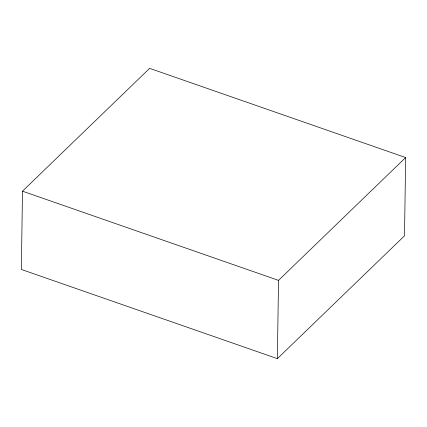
<?xml version="1.0" encoding="UTF-8"?>
<svg xmlns="http://www.w3.org/2000/svg" width="427" height="427" viewBox="0 0 427 427"><rect width="100%" height="100%" fill="white"/><g stroke="black" fill="none" stroke-linecap="round" stroke-linejoin="round"><path stroke-width="0.64" d="M22.492 191.173L21.35 269.448L277.374 358.648L404.508 235.827L405.65 157.552L149.626 68.352L22.492 191.173L278.516 280.374L405.65 157.552M277.374 358.648L278.516 280.374"/></g></svg>
